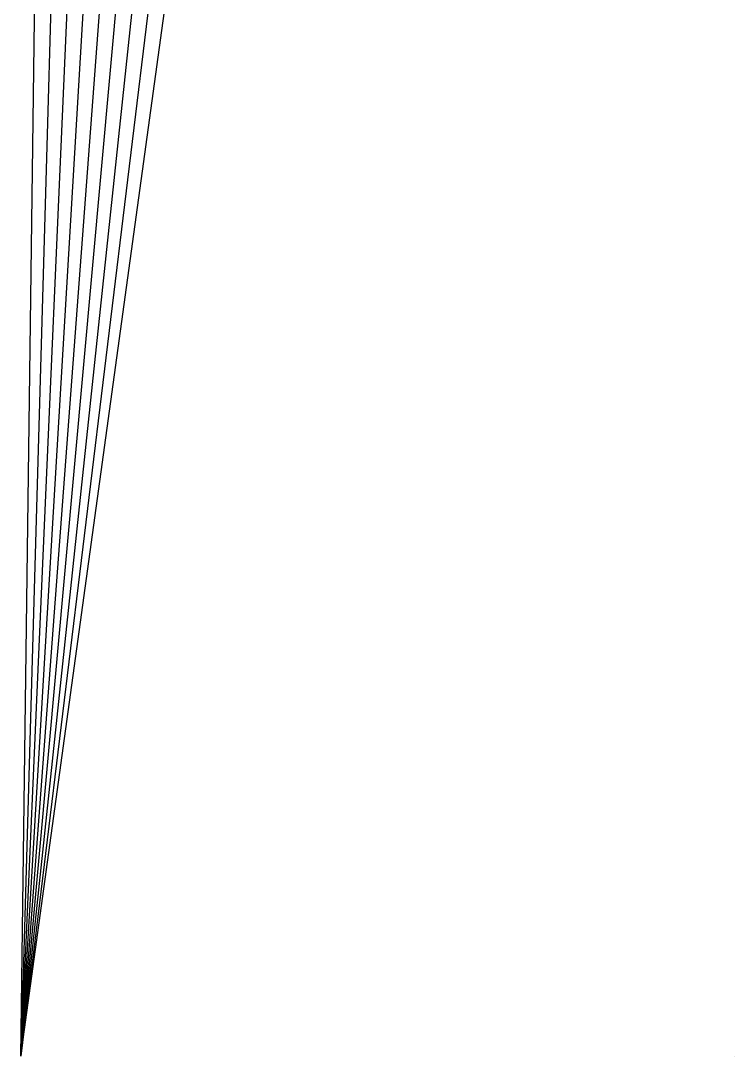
# Model space of a CAD drawing. Extents: x 10241 to 1500931, y -537358 to 142253.
# Drawn here: x 843561 to 1077830, y -537358 to -197553 of the extents above; entities that cross this region are included whole.
import ezdxf

# ---------------------------------------------------------------- set-up
doc = ezdxf.new("R2010")
doc.units = 0
doc.header["$LTSCALE"] = 1000
doc.header["$MEASUREMENT"] = 0
doc.layers.add('A-P-STAIR', color=4, linetype='Continuous')

msp = doc.modelspace()

# ---------------------------------------------------------------- linework, layer by layer
at = {"layer": 'A-P-STAIR'}
for points in [[(872079.4, 109451.3), (843560.8, -537358.2)], [(882066.2, 108933.7), (843560.8, -537358.2)], [(843561, -537356.3), (852087.8, 110023.6)], [(862085.8, 109814.7), (843561, -537356.3)], [(911961.9, 106456.4), (843560.8, -537358.2)], [(902009.8, 107436), (843561, -537356.3)], [(892043.8, 108261.9), (843561.2, -537348.8)], [(921897.7, 105323.1), (843560.8, -537358.2)], [(843561, -537356.3), (931814.8, 104036.5)], [(1077829.6, -537339.4), (1077828.5, -537358.2)], [(1077828.9, -537348.8), (1077828.5, -537358.2)], [(1077829, -537354.2), (1077828.5, -537358.2)], [(1077828.7, -537356.2), (1077828.5, -537358.2)], [(1077828.6, -537356.3), (1077828.7, -537353.5)], [(1077828.9, -537348.8), (1077828.7, -537356.3)], [(1077828.7, -537356.3), (1077829, -537354.2)], [(1077829.6, -537339.4), (1077828.9, -537348.8)]]:
    msp.add_lwpolyline(points, dxfattribs=at)

doc.saveas('drawing.dxf')
